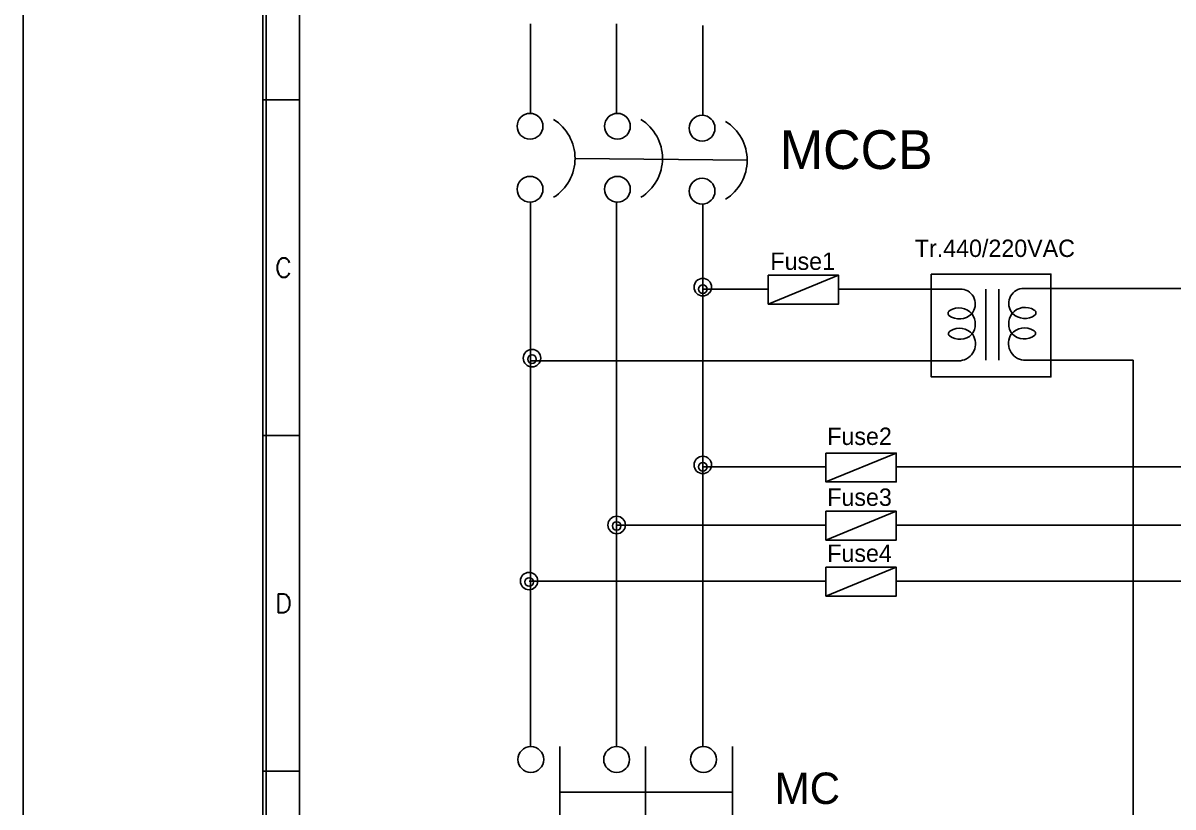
# Model space of a CAD drawing. Header units: millimetres. Extents: x 19 to 859, y 22 to 702.
# Drawn here: x 19.1 to 120.9, y 459.5 to 528.9 of the extents above; entities that cross this region are included whole.
import ezdxf
from ezdxf.enums import TextEntityAlignment as Align

# ---------------------------------------------------------------- set-up
doc = ezdxf.new("R2010")
doc.units = ezdxf.units.MM
for name, color, linetype in [('20', 2, 'Continuous'), ('30', 3, 'Continuous'), ('4', 133, 'Continuous'), ('70', 7, 'Continuous'), ('ASHADE', 7, 'Continuous')]:
    doc.layers.add(name, color=color, linetype=linetype)
doc.styles.add('ghs', font='NGULIM.TTF')
doc.styles.add('SIMPLEX', font='SIMPLEX')

msp = doc.modelspace()

# ---------------------------------------------------------------- linework, layer by layer
at = {"color": 0, "linetype": 'ByBlock', "lineweight": 25}
msp.add_line((66.589, 460.784), (81.81, 460.783), dxfattribs=at)
msp.add_lwpolyline([(19.082, 603.511), (858.998, 603.511), (858.998, 22.473), (19.082, 22.473)], close=True)
at = {"layer": '20', "color": 7}
msp.add_line((43.566, 341.869), (43.566, 578.182), dxfattribs=at)
at = {"layer": '30', "color": 7}
for p, q in [((40.299, 522.049), (43.566, 522.049)), ((40.299, 492.349), (43.566, 492.349)), ((40.299, 462.649), (43.566, 462.649))]:
    msp.add_line(p, q, dxfattribs=at)
at = {"layer": '4', "color": 0, "linetype": 'ByBlock', "lineweight": 25}
for centre in [(79.246, 505.48), (64.129, 499.195), (79.246, 489.742), (71.622, 484.423), (63.871, 479.463)]:
    msp.add_circle(centre, 0.772, dxfattribs=at)
at = {"layer": '70', "color": 7}
for points in [[(416.499, 314.149), (40.299, 314.149), (40.299, 581.449), (416.499, 581.449)], [(416.202, 314.446), (40.596, 314.446), (40.596, 581.152), (416.202, 581.152)]]:
    msp.add_lwpolyline(points, close=True, dxfattribs=at)
at = {"layer": 'ASHADE', "color": 0, "linetype": 'ByBlock', "lineweight": 25, "ltscale": 2}
for p, q in [((63.99, 528.796), (63.99, 520.861)), ((71.622, 528.796), (71.622, 520.86)), ((79.246, 528.626), (79.246, 520.69)), ((83.17, 516.706), (67.943, 516.876)), ((63.99, 512.999), (63.99, 464.81)), ((71.622, 513), (71.622, 464.8)), ((79.246, 512.83), (79.246, 464.81)), ((91.256, 506.532), (85.032, 503.976)), ((85.032, 505.31), (79.246, 505.31)), ((99.656, 505.31), (91.256, 505.31)), ((102.189, 505.31), (99.466, 505.31)), ((104.29, 505.31), (104.29, 499.008)), ((105.457, 505.31), (105.457, 499.008)), ((107.49, 505.349), (110.047, 505.349)), ((99.656, 498.969), (63.99, 498.969)), ((99.466, 498.969), (102.044, 498.969)), ((107.635, 499.008), (110.047, 499.008)), ((96.359, 490.794), (90.135, 488.238)), ((96.359, 485.646), (90.135, 483.089)), ((96.359, 480.686), (90.135, 478.13)), ((66.589, 464.826), (66.589, 456.741)), ((74.185, 464.826), (74.185, 456.741)), ((81.866, 464.826), (81.866, 456.742))]:
    msp.add_line(p, q, dxfattribs=at)
at = {"layer": 'ASHADE', "ltscale": 2}
for p, q in [((110.047, 505.349), (199.217, 505.349)), ((108.841, 499.008), (117.332, 499.008)), ((117.332, 408.132), (117.332, 499.008))]:
    msp.add_line(p, q, dxfattribs=at)
at = {"layer": 'ASHADE', "color": 1, "linetype": 'ByBlock', "lineweight": 25, "ltscale": 2}
for p, q in [((90.135, 489.572), (79.246, 489.572)), ((140.485, 489.572), (96.359, 489.572)), ((90.135, 484.423), (71.622, 484.423)), ((133.937, 484.423), (96.359, 484.423)), ((90.135, 479.463), (63.871, 479.463)), ((127.39, 479.463), (96.359, 479.463))]:
    msp.add_line(p, q, dxfattribs=at)
at = {"layer": 'ASHADE', "color": 0, "linetype": 'ByBlock', "lineweight": 25}
for points in [[(85.032, 506.532), (91.256, 506.532), (91.256, 503.976), (85.032, 503.976)], [(90.135, 490.794), (96.359, 490.794), (96.359, 488.238), (90.135, 488.238)], [(90.135, 485.646), (96.359, 485.646), (96.359, 483.089), (90.135, 483.089)], [(90.135, 480.686), (96.359, 480.686), (96.359, 478.13), (90.135, 478.13)]]:
    msp.add_lwpolyline(points, close=True, dxfattribs=at)
at = {"layer": 'ASHADE', "color": 0, "linetype": 'ByBlock', "lineweight": 25, "ltscale": 2}
msp.add_lwpolyline([(99.466, 506.632), (110.047, 506.632), (110.047, 497.53), (99.466, 497.53)], close=True, dxfattribs=at)
for points in [[(102.044, 498.969, 0.5644393), (103.13, 501.289, 0.3776145), (101.153, 501.606, 0.5214253), (101.068, 501.172, 0.3768363), (103.064, 501.303, 0.3151835), (103.084, 503.092, 0.3776145), (101.107, 503.41, 0.5214253), (101.022, 502.976, 0.3826417), (103.045, 503.131, 0.6020814), (102.189, 505.31)], [(107.635, 499.008, -0.5644393), (106.55, 501.327, -0.3776145), (108.526, 501.645, -0.5214253), (108.611, 501.211, -0.3768363), (106.615, 501.342, -0.3151835), (106.596, 503.131, -0.3776145), (108.572, 503.448, -0.5214253), (108.657, 503.015, -0.3826417), (106.635, 503.17, -0.6020814), (107.49, 505.349)]]:
    msp.add_lwpolyline(points, format="xyb", dxfattribs=at)
for centre in [(63.953, 519.718), (71.687, 519.718), (79.18, 519.548), (63.953, 514.142), (71.687, 514.142), (79.18, 513.972), (64.026, 463.666), (71.622, 463.666), (79.302, 463.667)]:
    msp.add_circle(centre, 1.144, dxfattribs=at)
for centre, radius, start, end in [((63.867, 516.876), 4.075, 302.22193, 57.77807), ((71.602, 516.876), 4.075, 302.22193, 57.77807), ((79.095, 516.706), 4.075, 302.22193, 57.77807), ((79.246, 505.31), 0.381, 0, 180), ((79.246, 505.31), 0.381, 180, 0), ((64.129, 499.111), 0.381, 0, 180), ((64.129, 499.111), 0.381, 180, 0), ((79.246, 489.572), 0.381, 0, 180), ((79.246, 489.572), 0.381, 180, 0), ((71.622, 484.339), 0.381, 0, 180), ((71.622, 484.339), 0.381, 180, 0), ((63.871, 479.38), 0.381, 0, 180), ((63.871, 479.38), 0.381, 180, 0)]:
    msp.add_arc(centre, radius, start, end, dxfattribs=at)

# ---------------------------------------------------------------- texts
at = {"layer": '30', "color": 7, "style": 'SIMPLEX'}
for s, p in [('C', (42.131, 507.199)), ('D', (42.131, 477.499))]:
    msp.add_text(s, height=1.683, dxfattribs=at).set_placement(p, align=Align.MIDDLE)
at = {"layer": 'ASHADE', "color": 0, "linetype": 'ByBlock', "lineweight": 25, "ltscale": 2, "style": 'ghs'}
for s, height, p in [('MCCB', 3.4326, (86.069, 515.935)), ('Tr.440/220VAC', 1.53783, (98.008, 508.149)), ('Fuse1', 1.5378, (85.23, 507.005)), ('Fuse2', 1.5378, (90.26, 491.508)), ('Fuse3', 1.5378, (90.26, 486.118)), ('Fuse4', 1.5378, (90.26, 481.158)), ('MC', 2.7804, (85.608, 459.731))]:
    msp.add_text(s, height=height, dxfattribs=at).set_placement(p)

doc.saveas('drawing.dxf')
